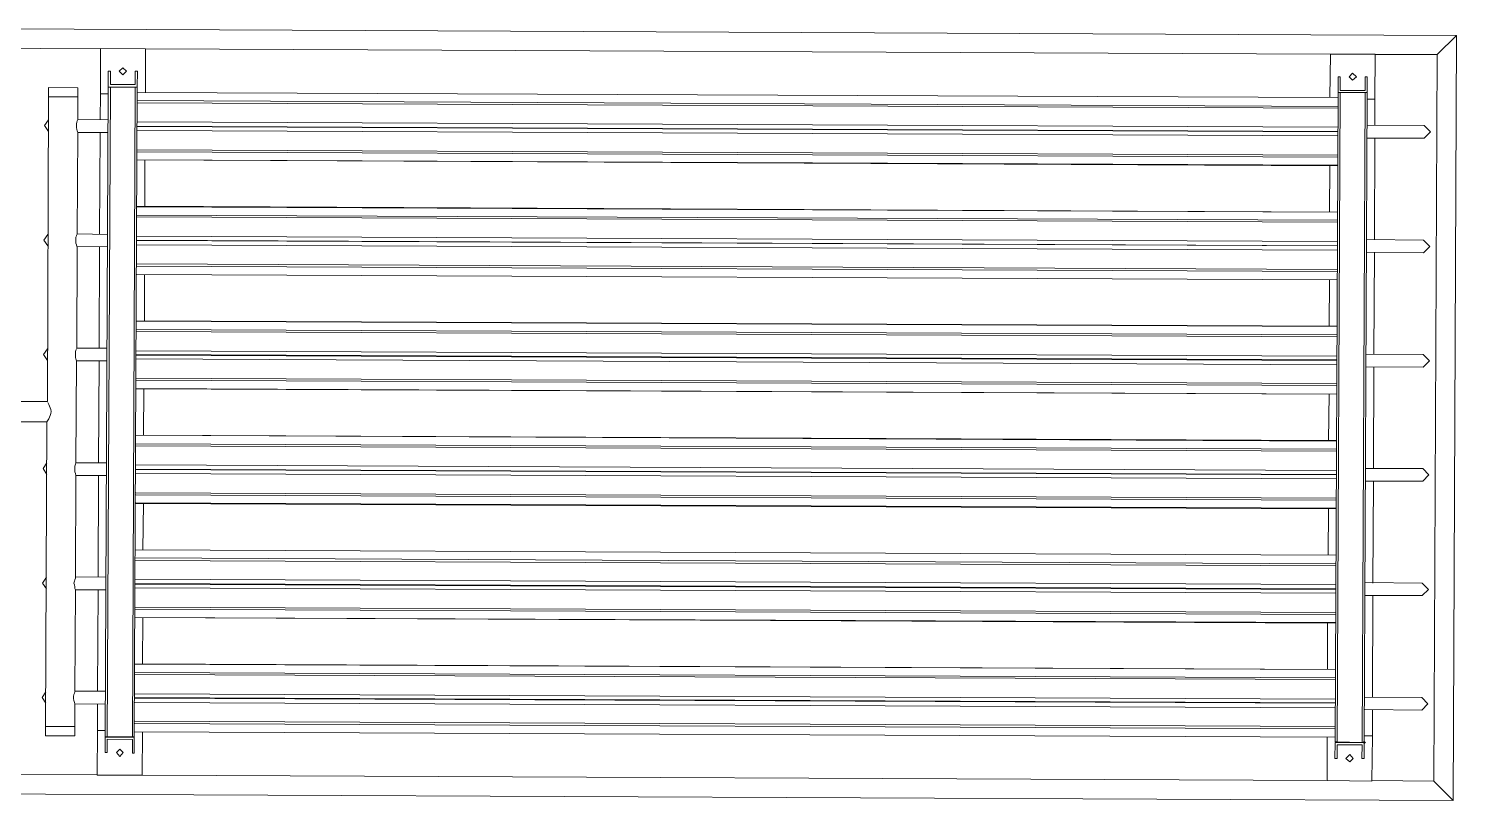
# Model space of a CAD drawing. Header units: millimetres. Extents: x -4415 to 173792, y -78716 to 47289.
# Drawn here: x 58958 to 62133, y -16841 to -15126 of the extents above; entities that cross this region are included whole.
import ezdxf

# ---------------------------------------------------------------- set-up
doc = ezdxf.new("R2010")
doc.units = ezdxf.units.MM

msp = doc.modelspace()

# ---------------------------------------------------------------- hatches: boundary and pattern name
h = msp.add_hatch(color=0)
h.dxf.hatch_style = 2
h.paths.add_polyline_path([(61928, -16716.2), (61924, -16712.3), (61928, -16708.3), (61931.9, -16712.3)])

# ---------------------------------------------------------------- linework, layer by layer
at = {"color": 0, "lineweight": 0}
for points in [[(58734.3, -15125.6), (62133, -15140.7)], [(62090.1, -15183.6), (62133, -15140.7)], [(62133, -15140.7), (62125.5, -16841.1)], [(58713.9, -15168.6), (59117.5, -15170.7)], [(59117.5, -15169.7), (59217.4, -15170.7)], [(59117.5, -15270.6), (59117.5, -15169.7)], [(59217.4, -15170.7), (61852.8, -15182.5)], [(59217.4, -15170.7), (59217.4, -15267.4)], [(61851.7, -15279.2), (61852.8, -15182.5)], [(61852.8, -15182.5), (61952.6, -15182.5)], [(61952.6, -15182.5), (61951.6, -15282.4)], [(61952.6, -15183.6), (62090.1, -15183.6)], [(62090.1, -15183.6), (62082.5, -16798.2)], [(59134.7, -15220.1), (59140.1, -15220.1)], [(59134.7, -15255.5), (59134.7, -15220.1)], [(59140.1, -15220.1), (59140.1, -15250.2)], [(59194.8, -15250.2), (59194.8, -15220.1)], [(59194.8, -15220.1), (59200.2, -15220.1)], [(59200.2, -15220.1), (59199.1, -15255.5)], [(61870, -15233), (61874.3, -15233)], [(61870, -15267.4), (61870, -15233)], [(61874.3, -15233), (61874.3, -15263.1)], [(61930.1, -15263.1), (61930.1, -15233)], [(61930.1, -15233), (61934.4, -15233)], [(61934.4, -15233), (61934.4, -15267.4)], [(59001.6, -15277), (59001.6, -15256.6)], [(59067.1, -15257.7), (59001.6, -15256.6)], [(59067.1, -15257.7), (59067.1, -15277)], [(59116.5, -15328.5), (59117.5, -15270.6)], [(59134.7, -15270.6), (59117.5, -15270.6)], [(59128.3, -16699.4), (59134.7, -15255.5)], [(59132.6, -16699.4), (59140.1, -15255.5)], [(59134.7, -15255.5), (59140.1, -15255.5)], [(59199.1, -15255.5), (59134.7, -15255.5)], [(59140.1, -15250.2), (59194.8, -15250.2)], [(59188.4, -16699.4), (59194.8, -15255.5)], [(59192.7, -16699.4), (59199.1, -15255.5)], [(59194.8, -15255.5), (59199.1, -15255.5)], [(59199.1, -15267.4), (61870, -15279.2)], [(61870, -15279.2), (59199.1, -15267.4)], [(61863.5, -16711.2), (61870, -15267.4)], [(61867.8, -16711.2), (61874.3, -15267.4)], [(61870, -15267.4), (61874.3, -15267.4)], [(61934.4, -15267.4), (61870, -15267.4)], [(61874.3, -15263.1), (61930.1, -15263.1)], [(61923.7, -16712.3), (61930.1, -15267.4)], [(61928, -16712.3), (61934.4, -15267.4)], [(61930.1, -15267.4), (61934.4, -15267.4)], [(58999.5, -15954.4), (59001.6, -15277)], [(59034.9, -15277), (59001.6, -15277)], [(59067.1, -15277), (59001.6, -15277)], [(59067.1, -15277), (59034.9, -15277)], [(59067.1, -15277), (59067.1, -15327.5)], [(61870, -15298.5), (59199.1, -15285.6)], [(61870, -15302.8), (59199.1, -15291)], [(61951.6, -15282.4), (61934.4, -15282.4)], [(61951.6, -15341.4), (61951.6, -15282.4)], [(59001.6, -15354.3), (58993, -15341.4), (59001.6, -15328.5)], [(59067.1, -15356.5), (59066, -15353.2), (59064.9, -15350), (59063.9, -15345.7), (59063.9, -15341.4), (59063.9, -15337.1), (59064.9, -15333.9), (59066, -15330.7), (59067.1, -15327.5)], [(59067.1, -15327.5), (59134.7, -15328.5)], [(61868.9, -15344.6), (59199.1, -15332.8)], [(59067.1, -15356.5), (59066, -15581.9)], [(59133.6, -15356.5), (59067.1, -15356.5)], [(59115.4, -15581.9), (59116.5, -15356.5)], [(61868.9, -15354.3), (59199.1, -15342.5)], [(61868.9, -15355.4), (59199.1, -15343.6)], [(61868.9, -15364), (59199.1, -15352.2)], [(61934.4, -15340.3), (62061.1, -15341.4)], [(62061.1, -15341.4), (62075, -15355.4), (62061.1, -15369.3)], [(61868.9, -15406.9), (59199.1, -15395.1)], [(61868.9, -15411.2), (59199.1, -15399.4)], [(62061.1, -15369.3), (61934.4, -15369.3)], [(61950.5, -15594.8), (61951.6, -15369.3)], [(61868.9, -15430.5), (59199.1, -15417.6)], [(61868.9, -15429.4), (59199.1, -15417.6)], [(59216.3, -15521.8), (59216.3, -15418.7)], [(61850.7, -15533.6), (61851.7, -15430.5)], [(59198.1, -15520.7), (61868.9, -15533.6)], [(61868.9, -15533.6), (59198.1, -15521.8)], [(61868.9, -15551.8), (59198.1, -15540)], [(61867.8, -15556.1), (59198.1, -15544.3)], [(59000.5, -15608.7), (58991.9, -15595.8), (59000.5, -15583)], [(59064.9, -15609.8), (59063.9, -15606.6), (59062.8, -15602.3), (59062.8, -15598), (59062.8, -15593.7), (59062.8, -15589.4), (59063.9, -15586.2), (59064.9, -15583)], [(59066, -15581.9), (59133.6, -15583)], [(61867.8, -15599.1), (59198.1, -15587.3)], [(59066, -15609.8), (59064.9, -15836.3)], [(59132.6, -15610.9), (59066, -15609.8)], [(59114.3, -15836.3), (59115.4, -15610.9)], [(61867.8, -15608.7), (59198.1, -15595.8)], [(61867.8, -15608.7), (59198.1, -15596.9)], [(61867.8, -15618.4), (59198.1, -15606.6)], [(61933.3, -15594.8), (62060, -15595.8)], [(62060, -15623.8), (61933.3, -15622.7)], [(61949.4, -15849.2), (61950.5, -15622.7)], [(62060, -15595.8), (62074, -15609.8), (62060, -15623.8)], [(61867.8, -15661.3), (59198.1, -15648.4)], [(61867.8, -15665.6), (59198.1, -15653.8)], [(61867.8, -15683.9), (59198.1, -15672.1)], [(61867.8, -15683.9), (59198.1, -15672.1)], [(59215.2, -15775.1), (59215.2, -15672.1)], [(61849.6, -15786.9), (61850.7, -15683.9)], [(59197, -15775.1), (61867.8, -15786.9)], [(61867.8, -15788), (59197, -15776.2)], [(61866.8, -15806.2), (59197, -15794.4)], [(61866.8, -15810.5), (59197, -15798.7)], [(58999.5, -15863.1), (58990.9, -15850.3), (58999.5, -15837.4)], [(59063.9, -15864.2), (59062.8, -15859.9), (59061.7, -15856.7), (59061.7, -15852.4), (59061.7, -15847), (59061.7, -15843.8), (59062.8, -15840.6), (59063.9, -15837.4)], [(59064.9, -15836.3), (59131.5, -15836.3)], [(61866.8, -15853.5), (59197, -15841.7)], [(59063.9, -15864.2), (59062.8, -16090.7)], [(59131.5, -15864.2), (59063.9, -15864.2)], [(59113.2, -16090.7), (59114.3, -15864.2)], [(61866.8, -15862.1), (59197, -15850.3)], [(61866.8, -15863.1), (59197, -15851.3)], [(61866.8, -15872.8), (59197, -15859.9)], [(61932.3, -15849.2), (62058.9, -15850.3)], [(62058.9, -15850.3), (62072.9, -15864.2), (62058.9, -15878.2)], [(61866.8, -15914.7), (59197, -15902.9)], [(61866.8, -15919), (59197, -15907.2)], [(62058.9, -15878.2), (61932.3, -15877.1)], [(61948.4, -16103.6), (61949.4, -15877.1)], [(61866.8, -15938.3), (59197, -15925.4)], [(61866.8, -15938.3), (59197, -15926.5)], [(59213.1, -16029.5), (59214.2, -15926.5)], [(61848.5, -16041.3), (61849.6, -15938.3)], [(58924.3, -15954.4), (58999.5, -15954.4)], [(58998.4, -15999.5), (59002.7, -15993), (59005.9, -15985.5), (59007, -15981.2), (59008, -15976.9), (59007, -15972.6), (59005.9, -15968.3), (59002.7, -15960.8), (59000.5, -15956.5)], [(58998.4, -15999.5), (58924.3, -15999.5)], [(58995.2, -16676.9), (58998.4, -15999.5)], [(59195.9, -16029.5), (61865.7, -16041.3)], [(61865.7, -16042.4), (59195.9, -16029.5)], [(61865.7, -16060.7), (59195.9, -16048.9)], [(61865.7, -16065), (59195.9, -16053.2)], [(58998.4, -16116.5), (58989.8, -16103.6), (58998.4, -16090.7)], [(59062.8, -16118.6), (59061.7, -16114.3), (59060.6, -16111.1), (59060.6, -16105.8), (59060.6, -16101.5), (59060.6, -16098.2), (59061.7, -16093.9), (59062.8, -16090.7)], [(59062.8, -16090.7), (59130.4, -16090.7)], [(61865.7, -16107.9), (59195.9, -16095)], [(59062.8, -16118.6), (59061.7, -16344.1)], [(59130.4, -16118.6), (59062.8, -16118.6)], [(59112.2, -16345.1), (59113.2, -16118.6)], [(61865.7, -16116.5), (59195.9, -16104.7)], [(61865.7, -16117.6), (59195.9, -16105.8)], [(61865.7, -16126.1), (59195.9, -16114.3)], [(61931.2, -16103.6), (62057.9, -16103.6)], [(62057.9, -16103.6), (62071.8, -16117.6), (62057.9, -16131.5)], [(61865.7, -16169.1), (59195.9, -16157.3)], [(61865.7, -16173.4), (59195.9, -16161.6)], [(62057.9, -16131.5), (61931.2, -16131.5)], [(61947.3, -16358), (61948.4, -16131.5)], [(61865.7, -16191.6), (59195.9, -16179.8)], [(61865.7, -16192.7), (59195.9, -16180.9)], [(59212, -16284), (59213.1, -16180.9)], [(61847.4, -16295.8), (61848.5, -16192.7)], [(59194.8, -16284), (61864.6, -16295.8)], [(61864.6, -16295.8), (59194.8, -16284)], [(61864.6, -16315.1), (59194.8, -16302.2)], [(61864.6, -16319.4), (59194.8, -16307.6)], [(58997.3, -16370.9), (58988.7, -16358), (58997.3, -16345.1)], [(59061.7, -16373.1), (59060.6, -16369.8), (59060.6, -16366.6), (59059.6, -16362.3), (59058.5, -16358), (59059.6, -16353.7), (59060.6, -16350.5), (59061.7, -16347.3), (59061.7, -16344.1)], [(59061.7, -16344.1), (59129.4, -16345.1)], [(61864.6, -16361.2), (59194.8, -16349.4)], [(59061.7, -16373.1), (59060.6, -16598.5)], [(59129.4, -16373.1), (59061.7, -16373.1)], [(59111.1, -16598.5), (59112.2, -16373.1)], [(61864.6, -16370.9), (59194.8, -16359.1)], [(61864.6, -16372), (59194.8, -16360.2)], [(61864.6, -16380.6), (59194.8, -16368.8)], [(61930.1, -16356.9), (62056.8, -16358)], [(62056.8, -16358), (62070.7, -16372), (62056.8, -16385.9)], [(61864.6, -16423.5), (59194.8, -16411.7)], [(61864.6, -16427.8), (59194.8, -16416)], [(62056.8, -16385.9), (61930.1, -16385.9)], [(61946.2, -16611.4), (61947.3, -16385.9)], [(61864.6, -16447.1), (59193.8, -16434.2)], [(61864.6, -16446), (59193.8, -16434.2)], [(59210.9, -16538.4), (59212, -16434.2)], [(61846.4, -16550.2), (61846.4, -16447.1)], [(59193.8, -16537.3), (61863.5, -16550.2)], [(61863.5, -16550.2), (59193.8, -16538.4)], [(61863.5, -16568.4), (59193.8, -16556.6)], [(61863.5, -16572.7), (59193.8, -16560.9)], [(58996.2, -16625.3), (58987.7, -16612.4), (58996.2, -16599.6)], [(59060.6, -16626.4), (59059.6, -16623.2), (59058.5, -16618.9), (59057.4, -16614.6), (59057.4, -16610.3), (59058.5, -16606), (59059.6, -16602.8), (59060.6, -16599.6)], [(59060.6, -16598.5), (59128.3, -16598.5)], [(61863.5, -16615.7), (59193.8, -16603.9)], [(59060.6, -16626.4), (59060.6, -16676.9)], [(59128.3, -16627.5), (59060.6, -16626.4)], [(59111.1, -16685.4), (59111.1, -16627.5)], [(61863.5, -16624.3), (59193.8, -16612.4)], [(61863.5, -16625.3), (59193.8, -16613.5)], [(61863.5, -16635), (59193.8, -16623.2)], [(61929, -16611.4), (62055.7, -16612.4)], [(62055.7, -16612.4), (62069.7, -16626.4), (62055.7, -16640.4)], [(61863.5, -16676.9), (59193.8, -16665)], [(61863.5, -16682.2), (59193.8, -16670.4)], [(62055.7, -16640.4), (61929, -16639.3)], [(61946.2, -16697.2), (61946.2, -16639.3)], [(58995.2, -16697.2), (58995.2, -16676.9)], [(59028.4, -16676.9), (58995.2, -16676.9)], [(59060.6, -16676.9), (58995.2, -16676.9)], [(59060.6, -16697.2), (58995.2, -16697.2)], [(59060.6, -16676.9), (59028.4, -16676.9)], [(59060.6, -16676.9), (59060.6, -16697.2)], [(59110, -16785.3), (59111.1, -16685.4)], [(59111.1, -16685.4), (59128.3, -16685.4)], [(59128.3, -16699.4), (59132.6, -16699.4)], [(59192.7, -16700.5), (59128.3, -16700.5)], [(59128.3, -16700.5), (59128.3, -16734.8)], [(59132.6, -16699.4), (59188.4, -16699.4)], [(59188.4, -16699.4), (59192.7, -16699.4)], [(61863.5, -16700.5), (59192.7, -16688.7)], [(61863.5, -16700.5), (59192.7, -16688.7)], [(59192.7, -16735.9), (59192.7, -16700.5)], [(59210.9, -16688.7), (59209.9, -16785.3)], [(61845.3, -16797.1), (61845.3, -16700.5)], [(61928, -16697.2), (61946.2, -16697.2)], [(61946.2, -16697.2), (61945.1, -16798.2)], [(59132.6, -16734.8), (59132.6, -16704.8)], [(59132.6, -16704.8), (59188.4, -16705.8)], [(59188.4, -16705.8), (59188.4, -16735.9)], [(61863.5, -16712.3), (61862.5, -16747.7)], [(61863.5, -16711.2), (61867.8, -16711.2)], [(61928, -16712.3), (61863.5, -16712.3)], [(61867.8, -16711.2), (61923.7, -16712.3)], [(61867.8, -16717.6), (61923.7, -16717.6)], [(61867.8, -16747.7), (61867.8, -16717.6)], [(61923.7, -16717.6), (61922.6, -16747.7)], [(61923.7, -16712.3), (61928, -16712.3)], [(61928, -16747.7), (61928, -16712.3)], [(59128.3, -16734.8), (59132.6, -16734.8)], [(59188.4, -16735.9), (59192.7, -16735.9)], [(61862.5, -16747.7), (61867.8, -16747.7)], [(61922.6, -16747.7), (61928, -16747.7)], [(58829.8, -16783.1), (59110, -16784.2)], [(59209.9, -16785.3), (59110, -16785.3)], [(59209.9, -16785.3), (61845.3, -16797.1)], [(61945.1, -16798.2), (61845.3, -16797.1)], [(61945.1, -16797.1), (62082.5, -16798.2)], [(58829.8, -16826.1), (62125.5, -16841.1)], [(62125.5, -16841.1), (62082.5, -16798.2)]]:
    msp.add_lwpolyline(points, dxfattribs=at)
for points in [[(59175.5, -15220.1), (59166.9, -15228.7), (59159.4, -15220.1), (59166.9, -15212.6)], [(61910.8, -15233), (61902.2, -15240.5), (61894.7, -15233), (61902.2, -15224.4)], [(59168, -16734.8), (59160.5, -16743.4), (59153, -16734.8), (59160.5, -16727.3)], [(61903.3, -16747.7), (61895.8, -16755.2), (61887.2, -16747.7), (61895.8, -16739.1)]]:
    msp.add_lwpolyline(points, close=True, dxfattribs=at)

doc.saveas('drawing.dxf')
